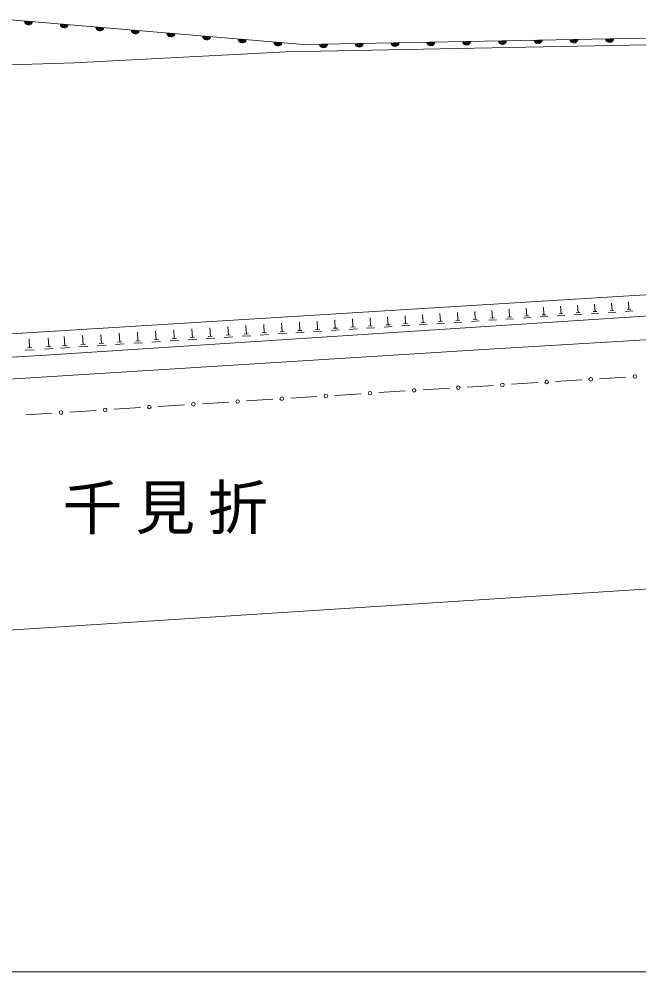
# Model space of a CAD drawing. Units: millimetres, scale not verified. Extents: x 40000 to 680000, y 20000 to 380000.
# Drawn here: x 298216 to 350208, y 205000 to 284957 of the extents above; entities that cross this region are included whole.
import ezdxf

# ---------------------------------------------------------------- set-up
doc = ezdxf.new("R2010")
doc.units = ezdxf.units.MM
doc.header["$LTSCALE"] = 1000
for name, color, linetype, lineweight in [('M-BGD', 7, 'Continuous', 13), ('M-BMK-HTXT', 7, 'Continuous', 13), ('M-STR-HTXT', 7, 'Continuous', 13), ('M-TTL-BAND', 7, 'Continuous', 13)]:
    doc.layers.add(name, color=color, linetype=linetype, lineweight=lineweight)
doc.styles.add('ＭＳ ゴシック', font='')
doc.styles.get('ＭＳ ゴシック').set_extended_font_data('MS Gothic')

msp = doc.modelspace()

# ---------------------------------------------------------------- linework, layer by layer
at = {"layer": 'M-BGD'}
for p, q in [((340805, 260049), (340763, 260691)), ((342242, 260141), (342200, 260779)), ((343674, 260233), (343633, 260868)), ((345103, 260325), (345062, 260955)), ((346528, 260417), (346487, 261043)), ((347949, 260508), (347908, 261131)), ((349366, 260599), (349326, 261218)), ((327699, 259207), (327655, 259885)), ((329171, 259302), (329127, 259975)), ((330639, 259396), (330596, 260066)), ((332103, 259490), (332060, 260156)), ((333564, 259584), (333521, 260246)), ((335020, 259677), (334977, 260335)), ((336472, 259771), (336430, 260424)), ((338083, 259874), (337758, 259853)), ((337920, 259864), (337878, 260514)), ((339526, 259967), (339203, 259946)), ((339365, 259956), (339323, 260602)), ((341137, 259909), (340495, 259868)), ((340966, 260059), (340645, 260039)), ((342571, 260002), (341933, 259961)), ((342401, 260152), (342082, 260131)), ((344002, 260095), (343367, 260054)), ((343833, 260244), (343516, 260223)), ((345428, 260188), (344798, 260147)), ((345261, 260335), (344945, 260315)), ((346851, 260280), (346225, 260240)), ((346684, 260427), (346371, 260406)), ((348270, 260373), (347648, 260332)), ((348104, 260518), (347793, 260498)), ((349685, 260464), (349067, 260424)), ((349521, 260609), (349211, 260589)), ((315777, 258441), (315731, 259151)), ((317281, 258538), (317235, 259244)), ((318782, 258634), (318736, 259336)), ((320278, 258730), (320233, 259428)), ((321770, 258826), (321725, 259520)), ((323259, 258922), (323214, 259612)), ((324743, 259017), (324698, 259703)), ((326393, 259123), (326052, 259101)), ((326223, 259112), (326179, 259794)), ((327869, 259218), (327530, 259196)), ((329519, 259155), (328845, 259111)), ((329340, 259313), (329003, 259291)), ((330985, 259250), (330315, 259207)), ((330807, 259407), (330472, 259385)), ((332447, 259345), (331781, 259302)), ((332270, 259501), (331937, 259479)), ((333905, 259440), (333243, 259397)), ((333729, 259595), (333398, 259573)), ((335359, 259534), (334702, 259492)), ((335184, 259688), (334855, 259667)), ((336810, 259628), (336156, 259586)), ((336636, 259781), (336309, 259760)), ((338256, 259722), (337606, 259680)), ((339698, 259816), (339052, 259774)), ((302050, 257559), (302002, 258307)), ((303592, 257658), (303544, 258402)), ((305130, 257757), (305082, 258496)), ((306663, 257856), (306615, 258591)), ((308192, 257954), (308145, 258685)), ((309717, 258052), (309670, 258778)), ((311238, 258149), (311192, 258872)), ((312755, 258247), (312709, 258965)), ((314447, 258356), (314089, 258333)), ((314268, 258344), (314222, 259058)), ((316143, 258287), (315433, 258240)), ((315954, 258453), (315599, 258429)), ((317646, 258384), (316940, 258338)), ((317458, 258549), (317105, 258526)), ((319144, 258481), (318442, 258436)), ((318957, 258645), (318606, 258623)), ((320638, 258578), (319940, 258533)), ((320453, 258742), (320104, 258719)), ((322129, 258675), (321435, 258630)), ((321944, 258837), (321597, 258815)), ((323615, 258772), (322925, 258727)), ((323431, 258933), (323086, 258911)), ((325097, 258868), (324411, 258823)), ((324914, 259028), (324571, 259006)), ((326575, 258964), (325893, 258920)), ((328049, 259060), (327371, 259016)), ((299097, 257376), (299053, 258125)), ((300891, 257484), (300517, 257460)), ((300704, 257472), (300655, 258219)), ((302237, 257571), (301863, 257547)), ((303976, 257496), (303232, 257448)), ((303778, 257670), (303406, 257646)), ((305511, 257596), (304772, 257548)), ((305314, 257769), (304945, 257745)), ((307042, 257696), (306307, 257648)), ((306847, 257867), (306479, 257844)), ((308570, 257795), (307839, 257747)), ((308375, 257966), (308010, 257942)), ((310093, 257894), (309366, 257846)), ((309899, 258064), (309536, 258040)), ((311611, 257992), (310889, 257945)), ((311419, 258161), (311058, 258138)), ((313126, 258091), (312408, 258044)), ((312935, 258259), (312576, 258235)), ((314637, 258189), (313922, 258142)), ((299483, 257210), (298733, 257166)), ((299285, 257387), (298910, 257364)), ((301090, 257309), (300342, 257261)), ((302436, 257397), (301688, 257348)), ((339509, 254312), (341714, 254451)), ((343211, 254545), (345417, 254684)), ((346914, 254778), (349119, 254917)), ((324699, 253381), (326905, 253519)), ((328402, 253614), (330607, 253752)), ((332104, 253846), (334309, 253985)), ((335806, 254079), (338012, 254218)), ((313592, 252682), (315797, 252821)), ((317294, 252915), (319500, 253054)), ((320997, 253148), (323202, 253286)), ((298782, 251750), (300987, 251889)), ((302484, 251983), (304690, 252122)), ((306187, 252216), (308392, 252355)), ((309889, 252449), (312095, 252588))]:
    msp.add_line(p, q, dxfattribs=at)
for points in [[(283282, 284132), (296843, 284957), (322099, 282815), (358399, 283507)], [(283357, 280660), (302867, 281296), (320614, 282219), (357971, 282942)], [(281157, 257483), (287977, 257945), (359818, 262364)], [(266833, 254971), (273496, 255172), (300458, 256767), (360546, 260669)], [(359106, 258427), (354968, 258289), (338090, 257290), (268720, 252951), (267974, 253348)]]:
    msp.add_lwpolyline(points, dxfattribs=at)
for centre in [(349868, 254964), (338760, 254265), (342463, 254498), (346165, 254731), (323951, 253334), (327653, 253566), (331356, 253799), (335058, 254032), (312843, 252635), (316546, 252868), (320248, 253101), (301736, 251936), (305438, 252169), (309141, 252402)]:
    msp.add_circle(centre, 150, dxfattribs=at)
for centre, radius, start, end in [((299014, 284827), 354, 183.95074, 346.35591), ((299014, 284827), 283, 186.17477, 344.13188), ((299014, 284827), 212, 189.9211, 340.38555), ((299014, 284827), 142, 197.63283, 332.67382), ((299014, 284827), 100, 207.95049, 322.35616), ((302003, 284574), 354, 183.95074, 346.35591), ((302003, 284574), 283, 186.17477, 344.13188), ((302003, 284574), 212, 189.9211, 340.38555), ((302003, 284574), 142, 197.63283, 332.67382), ((302003, 284574), 100, 207.95049, 322.35616), ((304992, 284320), 354, 183.95074, 346.35591), ((304992, 284320), 283, 186.17477, 344.13188), ((304992, 284320), 212, 189.9211, 340.38555), ((304992, 284320), 142, 197.63283, 332.67382), ((304992, 284320), 100, 207.95049, 322.35616), ((307981, 284067), 354, 183.95074, 346.35591), ((307981, 284067), 283, 186.17477, 344.13188), ((307981, 284067), 212, 189.9211, 340.38555), ((307981, 284067), 142, 197.63283, 332.67382), ((307981, 284067), 100, 207.95049, 322.35616), ((310971, 283813), 354, 183.95074, 346.35591), ((310971, 283813), 283, 186.17477, 344.13188), ((310971, 283813), 212, 189.9211, 340.38555), ((310971, 283813), 142, 197.63283, 332.67382), ((310971, 283813), 100, 207.95049, 322.35616), ((313960, 283560), 354, 183.95074, 346.35591), ((313960, 283560), 283, 186.17477, 344.13188), ((313960, 283560), 212, 189.9211, 340.38555), ((313960, 283560), 142, 197.63283, 332.67382), ((313960, 283560), 100, 207.95049, 322.35616), ((316949, 283306), 354, 183.95074, 346.35591), ((316949, 283306), 283, 186.17477, 344.13188), ((316949, 283306), 212, 189.9211, 340.38555), ((316949, 283306), 142, 197.63283, 332.67382), ((316949, 283306), 100, 207.95049, 322.35616), ((335749, 283129), 354, 189.88897, 352.29415), ((335749, 283129), 283, 192.11301, 350.07011), ((335749, 283129), 212, 195.85934, 346.32379), ((335749, 283129), 142, 203.57107, 338.61206), ((335749, 283129), 100, 213.88873, 328.29439), ((338749, 283187), 354, 189.88897, 352.29415), ((338749, 283187), 283, 192.11301, 350.07011), ((338749, 283187), 212, 195.85934, 346.32379), ((338749, 283187), 142, 203.57107, 338.61206), ((338749, 283187), 100, 213.88873, 328.29439), ((341748, 283244), 354, 189.88897, 352.29415), ((341748, 283244), 283, 192.11301, 350.07011), ((341748, 283244), 212, 195.85934, 346.32379), ((341748, 283244), 142, 203.57107, 338.61206), ((341748, 283244), 100, 213.88873, 328.29439), ((344748, 283301), 354, 189.88897, 352.29415), ((344748, 283301), 283, 192.11301, 350.07011), ((344748, 283301), 212, 195.85934, 346.32379), ((344748, 283301), 142, 203.57107, 338.61206), ((344748, 283301), 100, 213.88873, 328.29439), ((347747, 283358), 354, 189.88897, 352.29415), ((347747, 283358), 283, 192.11301, 350.07011), ((347747, 283358), 212, 195.85934, 346.32379), ((347747, 283358), 142, 203.57107, 338.61206), ((347747, 283358), 100, 213.88873, 328.29439), ((319938, 283053), 354, 183.95074, 346.35591), ((319938, 283053), 283, 186.17477, 344.13188), ((319938, 283053), 212, 189.9211, 340.38555), ((319938, 283053), 142, 197.63283, 332.67382), ((319938, 283053), 100, 207.95049, 322.35616), ((323751, 282901), 354, 189.88897, 352.29415), ((323751, 282901), 283, 192.11301, 350.07011), ((323751, 282901), 212, 195.85934, 346.32379), ((323751, 282901), 142, 203.57107, 338.61206), ((323751, 282901), 100, 213.88873, 328.29439), ((326751, 282958), 354, 189.88897, 352.29415), ((326751, 282958), 283, 192.11301, 350.07011), ((326751, 282958), 212, 195.85934, 346.32379), ((326751, 282958), 142, 203.57107, 338.61206), ((326751, 282958), 100, 213.88873, 328.29439), ((329750, 283015), 354, 189.88897, 352.29415), ((329750, 283015), 283, 192.11301, 350.07011), ((329750, 283015), 212, 195.85934, 346.32379), ((329750, 283015), 142, 203.57107, 338.61206), ((329750, 283015), 100, 213.88873, 328.29439), ((332750, 283072), 354, 189.88897, 352.29415), ((332750, 283072), 283, 192.11301, 350.07011), ((332750, 283072), 212, 195.85934, 346.32379), ((332750, 283072), 142, 203.57107, 338.61206), ((332750, 283072), 100, 213.88873, 328.29439)]:
    msp.add_arc(centre, radius, start, end, dxfattribs=at)
at = {"layer": 'M-STR-HTXT'}
msp.add_line((141151, 223667), (361057, 237782), dxfattribs=at)
at = {"layer": 'M-TTL-BAND'}
msp.add_line((40000, 205000), (579000, 205000), dxfattribs=at)

# ---------------------------------------------------------------- texts
at = {"layer": 'M-BMK-HTXT', "insert": (306458, 243764), "char_height": 3666, "attachment_point": 5, "style": 'ＭＳ ゴシック'}
msp.add_mtext('\\T1.22;字\\~千見折', dxfattribs=at)

doc.saveas('drawing.dxf')
